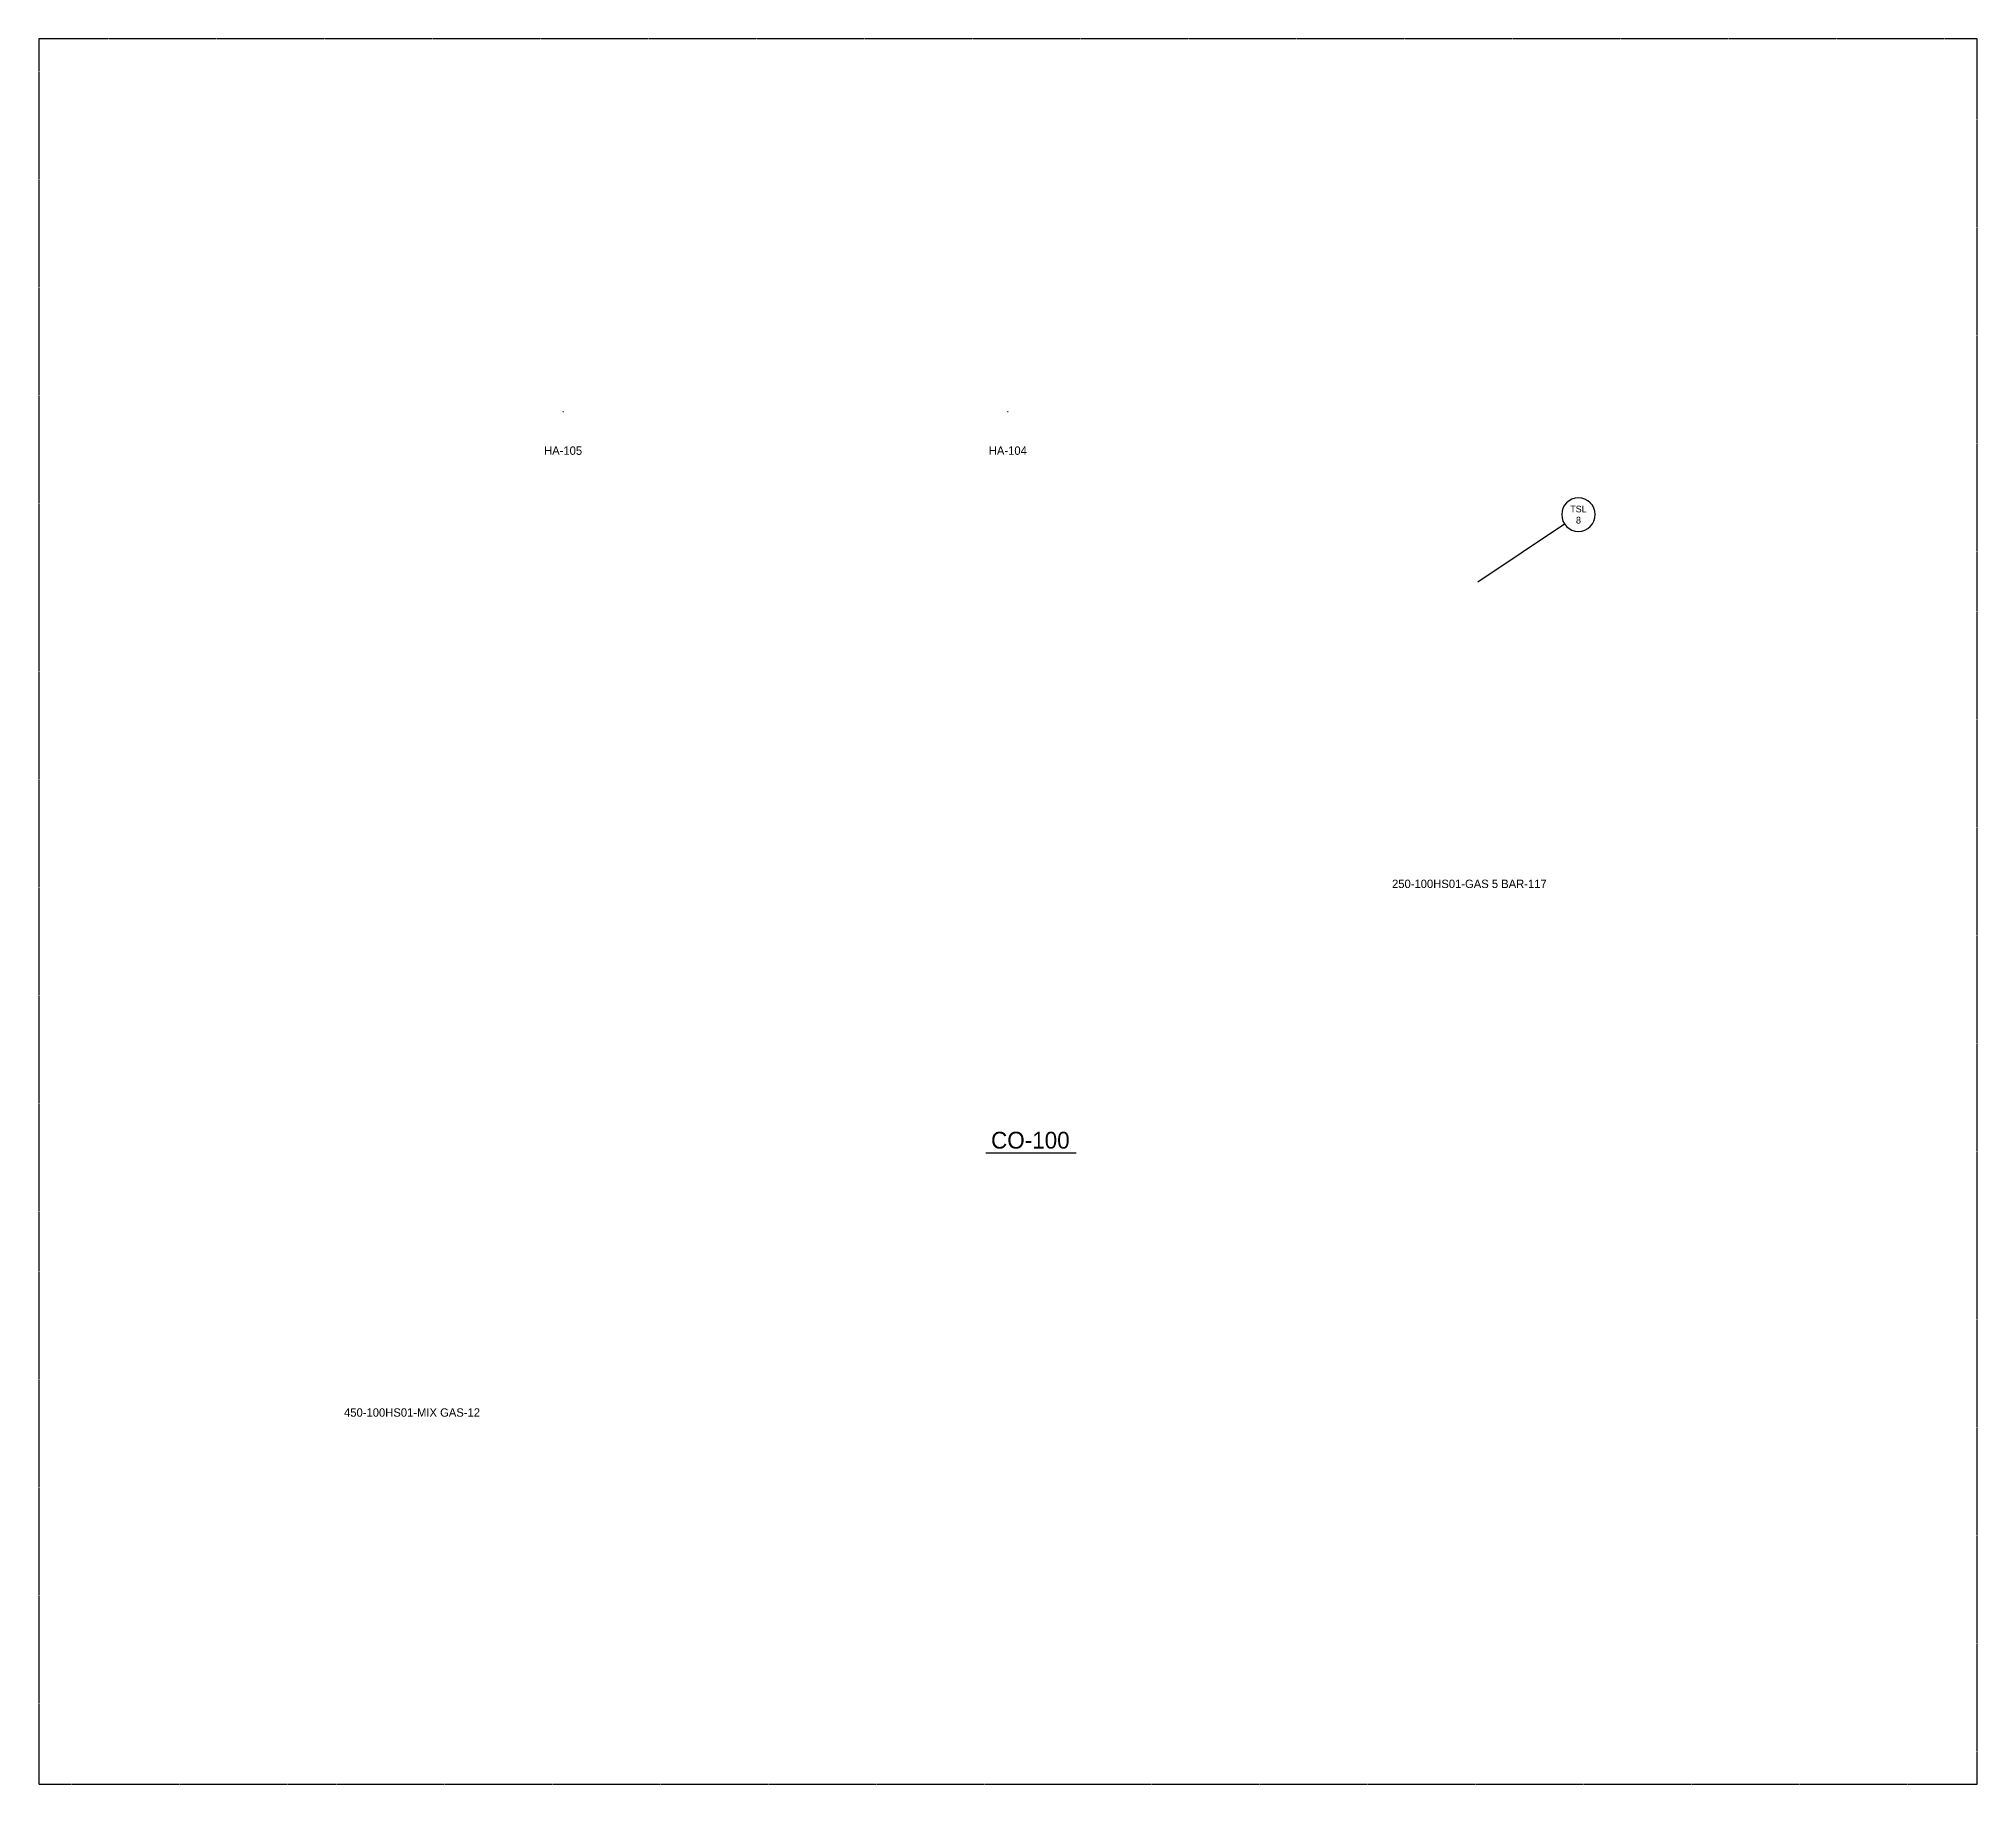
# Model space of a CAD drawing. Header units: millimetres. Extents: x 0 to 578, y 0 to 520.
import ezdxf
from ezdxf.enums import TextEntityAlignment as Align

# ---------------------------------------------------------------- set-up
doc = ezdxf.new("R2010")
doc.units = ezdxf.units.MM
doc.linetypes.add('HIDDEN2', pattern=[0.1875, 0.125, -0.0625])
doc.layers.add('Instrument', color=250, linetype='Continuous')
doc.layers.add('Text', color=7, linetype='Continuous')
doc.layers.add('no plot', color=41, linetype='HIDDEN2', plot=False)
doc.dimstyles.new('ISO-25', dxfattribs={"dimtxt": 2.5, "dimasz": 2.5, "dimexe": 1.25, "dimexo": 0.625, "dimtad": 1, "dimtxsty": 'Standard', "dimcen": 2.5, "dimadec": 0, "dimazin": 0, "dimtfac": 1, "dimtmove": 0, "dimatfit": 3, "dimfxl": 1, "dimarcsym": 0})

# ---------------------------------------------------------------- blocks, each defined once
blk = doc.blocks.new('*U5')
at = {"color": 0, "linetype": 'ByBlock', "lineweight": -3}
blk.add_line((-0.529, -0.152), (0.546, -0.152), dxfattribs=at)
at = {"color": 0, "linetype": 'ByBlock', "lineweight": -2}
blk.add_attdef('#(Equipment.Tag)', text='', height=0.2, dxfattribs=at).set_placement((0, 0), align=Align.MIDDLE)
blk = doc.blocks.new('Pipeline Tag_block')
at = {"color": 0, "linetype": 'ByBlock', "lineweight": -2}
blk.add_attdef('#(TargetObject.Tag)', text='', height=0.1, dxfattribs=at).set_placement((0, 0), align=Align.MIDDLE_CENTER)
blk = doc.blocks.new('Valve Label_block')
at = {"color": 0, "linetype": 'ByBlock', "lineweight": -2}
blk.add_attdef('#(TargetObject.Size)', text='', height=0.1, dxfattribs=at).set_placement((0, 0.1875), align=Align.BOTTOM_CENTER)
blk.add_attdef('#(TargetObject.Tag)', text='', height=0.1, dxfattribs=at).set_placement((0, -0.1875), align=Align.TOP_CENTER)
blk = doc.blocks.new('*U16')
at = {"color": 0, "linetype": 'ByBlock', "lineweight": -2}
for start, end in [(0, 180), (180, 0)]:
    blk.add_arc((0, 0), 0.25, start, end, dxfattribs=at)
blk.add_wipeout([(-0.156, 0.149), (0.16, 0.151), (0.16, 0.024), (-0.156, 0.024)], dxfattribs=at)
blk.add_wipeout([(-0.055, -0.024), (0.059, -0.024), (0.059, -0.155), (-0.055, -0.155)], dxfattribs=at)
for tag, p in [('#(TargetObject.Type)', (0, 0.083)), ('#(TargetObject.LoopNumber)', (0, -0.083))]:
    blk.add_attdef(tag, text='', height=0.1, dxfattribs=at).set_placement(p, align=Align.MIDDLE_CENTER)

msp = doc.modelspace()

# ---------------------------------------------------------------- linework, layer by layer
at = {"layer": 'no plot'}
msp.add_lwpolyline([(0, 0), (577.5, 0), (577.5, 520), (0, 520)], close=True, dxfattribs=at)

# ---------------------------------------------------------------- block references
at = {"layer": 'Text', "xscale": 25, "yscale": 25, "zscale": 25}
for name, p, values in [('Valve Label_block', (156.2, 403.24), {'#(TargetObject.Size)': '.', '#(TargetObject.Tag)': 'HA-105'}), ('Valve Label_block', (288.7, 403.24), {'#(TargetObject.Size)': '.', '#(TargetObject.Tag)': 'HA-104'}), ('Pipeline Tag_block', (426.2, 268.24), {'#(TargetObject.Tag)': '250-100HS01-GAS 5 BAR-117'}), ('*U5', (295.41, 191.87), {'#(Equipment.Tag)': 'CO-100'}), ('Pipeline Tag_block', (111.2, 110.74), {'#(TargetObject.Tag)': '450-100HS01-MIX GAS-12'})]:
    msp.add_blockref(name, p, dxfattribs=at).add_auto_attribs(values)

# ---------------------------------------------------------------- next in the draw order: block references
at = {"layer": 'Instrument', "linetype": 'ByBlock', "xscale": 20, "yscale": 20, "zscale": 20}
msp.add_blockref('*U16', (458.7, 378.24), dxfattribs=at).add_auto_attribs({'#(TargetObject.Type)': 'TSL', '#(TargetObject.LoopNumber)': '8'})

# ---------------------------------------------------------------- next in the draw order: leaders
at = {"layer": 'Instrument', "linetype": 'ByBlock', "has_arrowhead": 0}
msp.add_leader([(428.7, 358.24), (454.54, 375.47)], dimstyle='ISO-25', dxfattribs=at)

doc.saveas('drawing.dxf')
